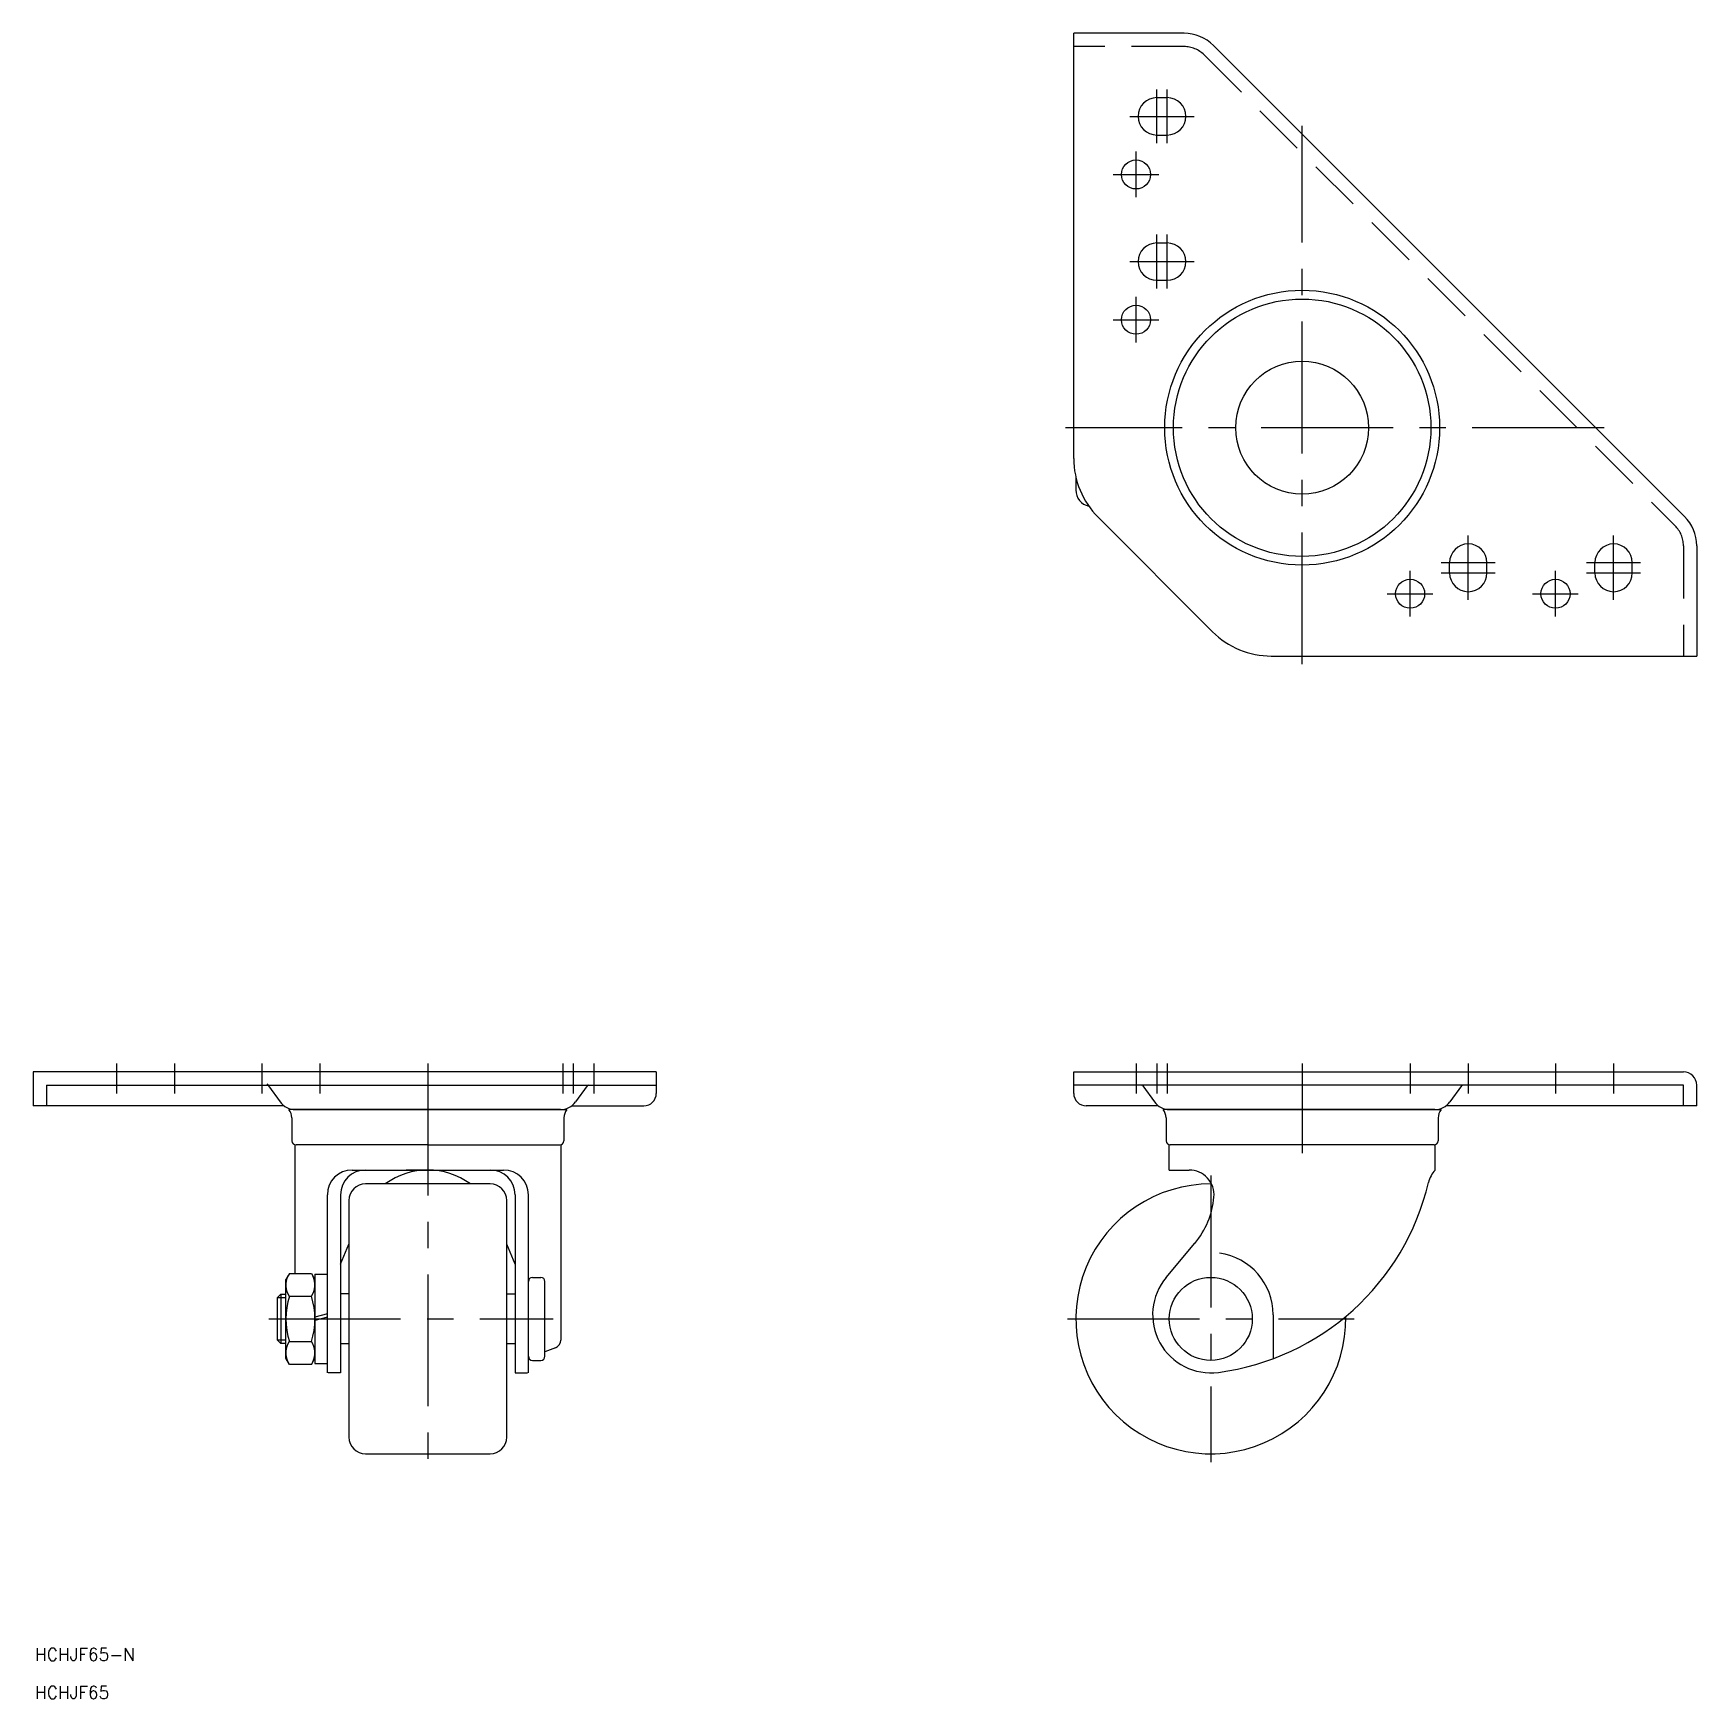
# Model space of a CAD drawing. Extents: x -284 to 117, y -91 to 310.
import ezdxf

# ---------------------------------------------------------------- set-up
doc = ezdxf.new("R2010")
doc.units = 0
doc.linetypes.add('CENTER', pattern=[50.8, 31.75, -6.35, 6.35, -6.35])
doc.linetypes.add('DASHED', pattern=[19.05, 12.7, -6.35])
doc.layers.get('0').update_dxf_attribs({"linetype": 'CONTINUOUS'})
doc.layers.add('CENTER', color=1, linetype='CONTINUOUS')
doc.styles.get("Standard").update_dxf_attribs({"font": 'txt.shx', "height": 3, "bigfont": 'bigfont.shx'})

msp = doc.modelspace()

# ---------------------------------------------------------------- linework, layer by layer
at = {"color": 7, "linetype": 'CONTINUOUS'}
for p, q in [((-33, 207.25), (-33, 309.67)), ((-6.43, 309.67), (-33, 309.67)), ((0.64, 306.74), (114.07, 193.31)), ((-13, 294.17), (-10.5, 294.17)), ((-13, 285.17), (-10.5, 285.17)), ((-13, 259.17), (-10.5, 259.17)), ((-13, 250.17), (-10.5, 250.17)), ((-32.5, 202.8), (-32.5, 199.67)), ((-27.14, 193.1), (0.43, 165.53)), ((117, 186.24), (117, 159.67)), ((57.5, 179.67), (57.5, 182.17)), ((66.5, 179.67), (66.5, 182.17)), ((92.5, 179.67), (92.5, 182.17)), ((101.5, 179.67), (101.5, 182.17)), ((14.57, 159.67), (117, 159.67)), ((-133.52, 59.5), (-283.52, 59.5)), ((-283.52, 59.5), (-283.52, 51.3)), ((-280.32, 56.3), (-133.52, 56.3)), ((-280.32, 56.3), (-280.32, 51.3)), ((-133.52, 59.5), (-133.52, 54.3)), ((-33, 59.5), (113.8, 59.5)), ((-33, 54.3), (-33, 59.5)), ((113.8, 56.3), (-33, 56.3)), ((113.8, 51.3), (113.8, 56.3)), ((117, 51.3), (117, 56.3)), ((-226.9, 56.13), (-224.1, 52.26)), ((-150.14, 56.13), (-152.95, 52.26)), ((-16.38, 56.13), (-13.57, 52.26)), ((60.38, 56.13), (57.57, 52.26)), ((-223.15, 51.3), (-283.52, 51.3)), ((-188.52, 50.4), (-222.02, 50.4)), ((-221.27, 48.42), (-221.27, 42.9)), ((-220.45, 50.4), (-188.52, 50.4)), ((-188.52, 50.4), (-155.02, 50.4)), ((-156.59, 50.4), (-188.52, 50.4)), ((-155.77, 48.42), (-155.77, 42.9)), ((-153.89, 51.3), (-136.52, 51.3)), ((-12.63, 51.3), (-30, 51.3)), ((22, 50.4), (-11.5, 50.4)), ((-10.75, 48.42), (-10.75, 42.9)), ((-9.93, 50.4), (22, 50.4)), ((53.93, 50.4), (22, 50.4)), ((22, 50.4), (55.5, 50.4)), ((54.75, 48.4), (54.75, 42.9)), ((117, 51.3), (56.63, 51.3)), ((-220.52, 41.86), (-220.52, 10.97)), ((-188.52, 41.9), (-220.27, 41.9)), ((-188.52, 41.9), (-156.77, 41.9)), ((-156.52, 41.86), (-156.52, -5.1)), ((-10, 35.86), (-10, 41.86)), ((-10, 35.86), (-10, 41.86)), ((53.75, 41.9), (-9.75, 41.9)), ((54, 35.86), (54, 41.86)), ((-206.72, 35.86), (-170.32, 35.86)), ((-173.52, 32.5), (-203.52, 32.5)), ((-188.52, 35.86), (-193.78, 35.86)), ((-188.52, 35.86), (-183.27, 35.86)), ((-10, 35.86), (-5.22, 35.86)), ((-212.72, -13), (-212.72, 29.86)), ((-209.52, 29.86), (-209.52, -13)), ((-207.52, 28.5), (-207.52, 0)), ((-169.52, 0), (-169.52, 28.5)), ((-167.52, 29.86), (-167.52, -13)), ((-164.32, -13), (-164.32, 29.86)), ((-209.52, 13.17), (-207.52, 17.96)), ((-167.52, 13.17), (-169.52, 17.96)), ((-10.72, 10), (-3.85, 18.2)), ((-221.87, 10.97), (-222.72, 9.5)), ((-222.72, -9.5), (-222.72, 9.5)), ((-221.87, 10.97), (-216.57, 10.97)), ((-216.57, 10.97), (-215.72, 9.5)), ((-215.72, 10.75), (-215.72, -10.75)), ((-215.72, 10.75), (-212.72, 10.75)), ((-163.32, 10), (-161.32, 10)), ((-160.32, -9), (-160.32, 9)), ((-224.82, 5.05), (-223.95, 5.93)), ((-224.82, 5.05), (-224.82, -5.05)), ((-224.82, 4.25), (-224.82, 0)), ((-223.95, 5.93), (-223.95, -5.93)), ((-223.95, 5.93), (-222.72, 5.93)), ((-221.87, 5.48), (-216.57, 5.48)), ((-207.52, 6), (-209.52, 6)), ((-169.52, 6), (-167.52, 6)), ((-212.72, 1.21), (-215.72, 0.4)), ((-212.72, 0.4), (-215.72, -0.4)), ((-207.52, 0), (-207.52, -28.5)), ((-169.52, -28.5), (-169.52, 0)), ((15, 1), (15, -9.6)), ((-224.82, -5.05), (-223.95, -5.93)), ((-222.72, -5.93), (-223.95, -5.93)), ((-221.87, -5.48), (-216.57, -5.48)), ((-207.52, -6), (-209.52, -6)), ((-167.52, -6), (-169.52, -6)), ((-157.79, -6.96), (-160.32, -7.95)), ((-221.87, -10.97), (-222.72, -9.5)), ((-216.57, -10.97), (-221.87, -10.97)), ((-216.57, -10.97), (-215.72, -9.5)), ((-215.72, -10.75), (-212.72, -10.75)), ((-163.32, -10), (-161.32, -10)), ((-209.52, -13), (-212.52, -13)), ((-167.52, -13), (-164.52, -13)), ((-203.52, -32.5), (-173.52, -32.5))]:
    msp.add_line(p, q, dxfattribs=at)
at = {"color": 3, "linetype": 'DASHED'}
for p, q in [((-6.43, 306.47), (-33, 306.47)), ((-1.62, 304.48), (111.81, 191.05)), ((113.8, 186.24), (113.8, 159.67))]:
    msp.add_line(p, q, dxfattribs=at)
at = {"color": 3, "linetype": 'CONTINUOUS'}
for p, q in [((-222.72, 5.05), (-224.82, 5.05)), ((-224.82, -5.05), (-222.72, -5.05))]:
    msp.add_line(p, q, dxfattribs=at)
at = {"color": 7, "linetype": 'CONTINUOUS'}
for centre, radius in [((-18, 275.67), 3.5), ((22, 214.67), 33.1), ((22, 214.67), 31), ((-18, 240.67), 3.5), ((22, 214.67), 16), ((48, 174.67), 3.5), ((83, 174.67), 3.5), ((0, 0), 10)]:
    msp.add_circle(centre, radius, dxfattribs=at)
for centre, radius, start, end in [((-6.43, 299.67), 10, 45, 90), ((-13, 289.67), 4.5, 90, 270), ((-10.5, 289.67), 4.5, 270, 90), ((-13, 254.67), 4.5, 90, 270), ((-10.5, 254.67), 4.5, 270, 90), ((-13, 207.25), 20, 180, 225), ((-28.5, 199.67), 4, 180, 257.2876), ((107, 186.24), 10, 0, 45), ((62, 182.17), 4.5, 0, 180), ((97, 182.17), 4.5, 0, 180), ((62, 179.67), 4.5, 180, 0), ((97, 179.67), 4.5, 180, 0), ((14.57, 179.67), 20, 225, 270), ((-227.23, 56.1), 0.4, 35.9142, 90), ((-149.82, 55.9), 0.4, 90, 144.0858), ((-16.7, 55.9), 0.4, 35.9142, 90), ((60.7, 55.9), 0.4, 90, 144.0858), ((113.8, 56.3), 3.2, 0, 90), ((-220.45, 54.9), 4.5, 215.9142, 270), ((-156.59, 54.9), 4.5, 270, 324.0858), ((-136.52, 54.3), 3, 270, 0), ((-30, 54.3), 3, 180, 270), ((-9.93, 54.9), 4.5, 215.9142, 270), ((53.93, 54.9), 4.5, 270, 324.0858), ((-224.27, 48.42), 3, 0, 41.4096), ((-152.77, 48.42), 3, 138.5904, 180), ((-13.75, 48.42), 3, 0, 41.4096), ((57.79, 48.4), 3.04, 138.8879, 180), ((-220.27, 42.9), 1, 180, 270), ((-216.52, 41.86), 4, 178.9745, 180), ((-156.77, 42.9), 1, 270, 0), ((-160.52, 41.86), 4, 0, 1.0255), ((-9.75, 42.9), 1, 180, 270), ((-6, 41.86), 4, 178.9745, 180), ((53.75, 42.9), 1, 270, 0), ((-206.72, 29.86), 6, 90, 180), ((-203.52, 29.86), 6, 90, 180), ((-203.52, 28.5), 4, 90, 180), ((-188.52, 18.56), 17.3, 53.6881, 126.3119), ((-173.52, 29.86), 6, 0, 90), ((-173.52, 28.5), 4, 0, 90), ((-170.32, 29.86), 6, 0, 90), ((0, 0), 32.5, 89.6981, 1.0289), ((-5.22, 29.86), 6, 355.1098, 90), ((-6, 46.61), 60, 277.4947, 346.7549), ((60.1, 30.69), 8, 139.7239, 164.2482), ((-19.17, 31.05), 20, 320, 355.1098), ((0, 1), 15, 0, 81.8483), ((-217.87, 8.23), 4.86, 154.3842, 214.3842), ((-220.58, 8.23), 4.86, 325.6158, 25.6158), ((-163.32, 9), 1, 90, 180), ((-161.32, 9), 1, 0, 90), ((0, 1), 14, 140, 277.4947), ((-204.57, 0), 18.15, 162.412, 197.588), ((-233.87, 0), 18.15, 342.412, 17.588), ((-217.87, -8.23), 4.86, 145.6158, 205.6158), ((-220.58, -8.23), 4.86, 334.3842, 34.3842), ((-158.52, -5.1), 2, 291.4237, 0), ((-163.32, -9), 1, 180, 270), ((-161.32, -9), 1, 270, 0), ((-203.52, -28.5), 4, 180, 270), ((-173.52, -28.5), 4, 270, 0)]:
    msp.add_arc(centre, radius, start, end, dxfattribs=at)
at = {"color": 3, "linetype": 'DASHED'}
for centre, start, end in [((-6.43, 299.67), 45, 90), ((107, 186.24), 0, 45)]:
    msp.add_arc(centre, 6.8, start, end, dxfattribs=at)
at = {"layer": 'CENTER', "color": 1, "linetype": 'CENTER'}
for p, q in [((-13, 283.17), (-13, 296.17)), ((-10.5, 283.17), (-10.5, 296.17)), ((-19.5, 289.67), (-4, 289.67)), ((22, 157.67), (22, 287.38)), ((-18, 270.17), (-18, 281.17)), ((-23.5, 275.67), (-12.5, 275.67)), ((-13, 248.17), (-13, 261.17)), ((-10.5, 248.17), (-10.5, 261.17)), ((-19.5, 254.67), (-4, 254.67)), ((-18, 235.17), (-18, 246.17)), ((-23.5, 240.67), (-12.5, 240.67)), ((94.71, 214.67), (-35, 214.67)), ((62, 173.17), (62, 188.67)), ((97, 173.17), (97, 188.67)), ((55.5, 182.17), (68.5, 182.17)), ((90.5, 182.17), (103.5, 182.17)), ((48, 169.17), (48, 180.17)), ((55.5, 179.67), (68.5, 179.67)), ((83, 169.17), (83, 180.17)), ((90.5, 179.67), (103.5, 179.67)), ((42.5, 174.67), (53.5, 174.67)), ((77.5, 174.67), (88.5, 174.67)), ((-263.52, 61.5), (-263.52, 54.3)), ((-249.52, 61.5), (-249.52, 54.3)), ((-228.52, 61.5), (-228.52, 54.3)), ((-214.52, 61.5), (-214.52, 54.3)), ((-188.52, 61.5), (-188.52, -34.5)), ((-156.02, 61.5), (-156.02, 54.3)), ((-153.52, 61.5), (-153.52, 54.3)), ((-148.52, 61.5), (-148.52, 54.3)), ((-18, 61.5), (-18, 54.3)), ((-13, 61.5), (-13, 54.3)), ((-10.5, 61.5), (-10.5, 54.3)), ((22, 61.5), (22, 39.9)), ((48, 61.5), (48, 54.3)), ((62, 61.5), (62, 54.3)), ((83, 61.5), (83, 54.3)), ((97, 61.5), (97, 54.3)), ((0, 34.5), (0, -34.5)), ((-226.82, 0), (-158.32, 0)), ((-34.5, 0), (34.5, 0))]:
    msp.add_line(p, q, dxfattribs=at)

# ---------------------------------------------------------------- texts
at = {"color": 7, "linetype": 'CONTINUOUS'}
for s, p in [('HCHJF65-N', (-283.11, -82.34)), ('HCHJF65', (-283.11, -91.49))]:
    msp.add_text(s, height=3, dxfattribs=at).set_placement(p)

doc.saveas('drawing.dxf')
